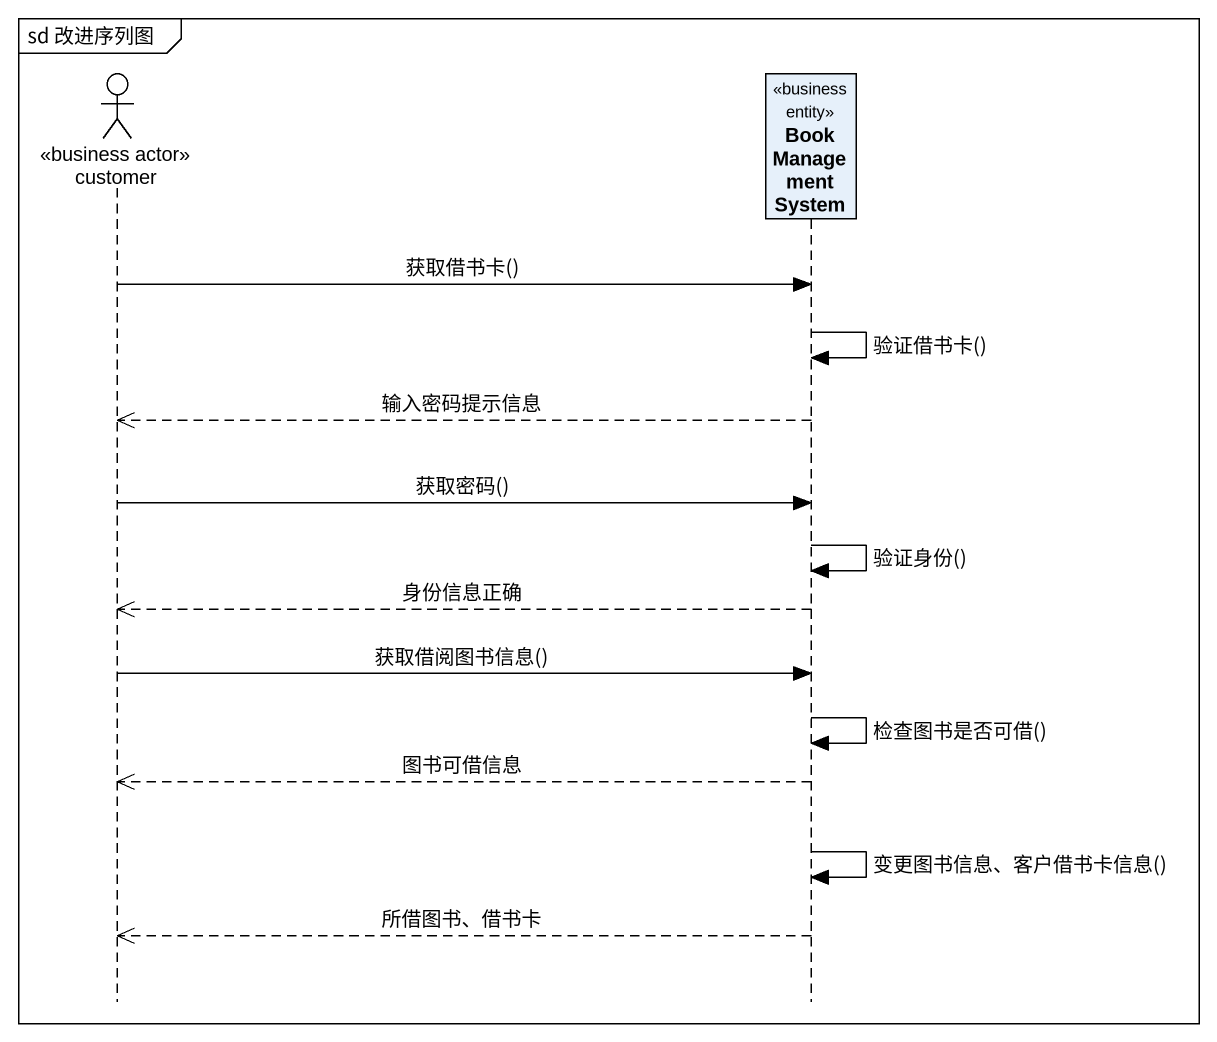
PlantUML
@startuml
mainframe sd 改进序列图
hide footbox
actor customer <<business actor>>
participant "Book Management System" as Book_Management_System <<business entity>>

customer -> Book_Management_System : 获取借书卡()
Book_Management_System -> Book_Management_System : 验证借书卡()
Book_Management_System -->> customer : 输入密码提示信息
customer -> Book_Management_System : 获取密码()
Book_Management_System -> Book_Management_System : 验证身份()
Book_Management_System -->> customer : 身份信息正确
customer -> Book_Management_System : 获取借阅图书信息()
Book_Management_System -> Book_Management_System : 检查图书是否可借()
Book_Management_System -->> customer : 图书可借信息
Book_Management_System -> Book_Management_System : 变更图书信息、客户借书卡信息()
Book_Management_System -->> customer : 所借图书、借书卡
@enduml
